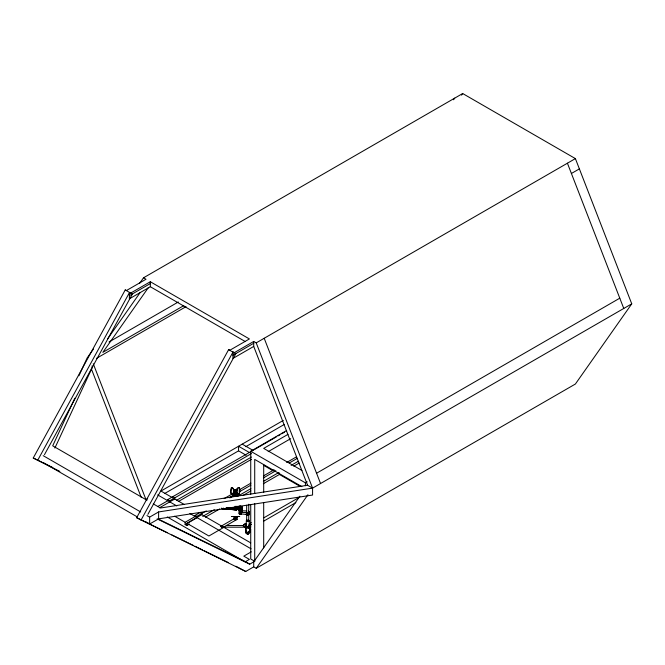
<?xml version="1.0" encoding="UTF-8"?>
<svg xmlns="http://www.w3.org/2000/svg" width="665" height="665" viewBox="0 0 665 665"><rect width="100%" height="100%" fill="white"/><g stroke="black" fill="none" stroke-linecap="round" stroke-linejoin="round"><path stroke-width="1" d="M231.412 516.514L233.523 516.472L231.478 516.555M233.889 519.581L233.889 518.717A1.646 0.956 0 0 1 234.462 517.993M236.516 494.984L237.172 495.974L235.801 496.497L233.789 495.932L233.997 494.594L233.789 495.932L236.516 494.984L237.172 495.974L236.183 494.253M234.363 494.428L234.745 495.284L236.225 495.018L236.582 492.167L235.31 491.576L234.097 492.083L233.964 494.486L234.088 492.74L234.055 493.231M236.707 519.598L236.707 518.609A1.205 0.698 0 0 0 235.543 518.077A1.205 0.698 0 0 0 234.371 518.6L234.371 519.598M239.259 513.821L239.358 510.537A1.305 0.756 0 0 1 239.841 509.506L239.051 510.271L239.358 513.846L239.242 512.939M241.619 513.846C239.566 516.348 238.12 509.772 241.146 510.811A1.305 0.756 0 0 0 241.619 509.781L241.619 510.537L240.489 511.036L239.184 510.155M240.489 514.236L240.489 510.911M241.179 514.145L240.489 513.837L248.968 514.71C249.417 507.403 249.417 516.489 248.81 514.161L249.101 512.723M248.452 512.058L248.444 511.136L249.151 511.884L248.444 512.574L240.489 512.383L241.212 512.299L241.146 510.811A1.305 0.756 0 0 1 239.358 510.529L238.851 508.409M241.212 512.299L241.744 512.008L241.802 510.155M241.744 512.008L241.919 510.213M248.228 513.979L248.968 512.291L249.101 513.563L248.444 512.574C248.984 514.319 247.995 516.323 246.973 514.17L246.457 513.854L246.474 514.76L246.266 513.447M249.807 527.777L245.609 527.777M236.499 492.083L236.399 493.222M236.624 493.447L236.624 494.494L236.541 492.94M249.5 526.971L245.975 527.337L245.626 531.368L245.875 531.011M249.151 513.53C249.475 515.442 247.671 513.131 248.444 515.009L247.713 515.159L247.737 512.657L248.361 515.059L248.943 514.76M245.626 531.368L245.626 532.549L249.782 532.532L249.674 526.746M233.881 490.288C234.836 492.009 233.407 487.985 232.16 487.512L231.229 487.811L231.171 493.613L231.861 494.22L233.565 492.906L233.598 489.24L231.877 487.561C227.621 494.527 234.936 497.428 233.365 488.717M236.283 490.296C237.164 491.601 235.659 488.866 236.225 492.366L235.676 490.579C235.136 490.122 234.155 492.366 234.429 491.468L234.861 491.169M245.659 531.119L245.626 532.549M239.325 493.954C241.079 488.542 238.461 484.577 236.74 490.296L237.438 488.451L238.394 487.644L239.334 487.827L239.325 493.954L238.486 494.195L236.324 492.74L236.208 493.222M234.354 489.756C235.161 490.03 233.141 489.656 236.341 489.881L236.349 490.67M238.91 508.534L239.841 510.72L241.146 510.72L242.21 509.831L242.093 506.963L240.938 506.273L238.893 506.273M229.832 497.91L233.98 495.45L233.997 494.594M234.462 489.814L236.258 489.656L234.363 489.714M234.77 489.939L236.565 489.789M236.341 489.881L233.714 489.773L233.955 490.13M239.358 510.446L239.018 507.952L238.12 509.332L236.59 509.839L222.11 508.9L221.644 508.085M249.392 531.393C251.362 525.807 245.36 528.476 243.34 525.998M241.146 510.72L242.21 509.831L242.276 507.819L241.744 510.687M236.815 490.654L237.322 488.551L236.964 489.615M236.258 490.479L235.842 489.764M234.87 506.406L240.83 506.389L242.093 506.963L242.21 509.831L240.489 510.82L239.018 507.952M234.371 493.222L234.304 492.823M235.784 489.947L236.258 490.188M246.1 525.741L246.333 520.728L247.056 520.072L246.549 521.102L248.344 521.368L249.009 520.72L248.386 520.088L249.084 520.728L249.317 525.749L247.704 526.663L246.316 526.198L246.308 525.284M234.055 492.94L234.097 492.083M249.558 531.011L249.782 532.532M247.322 534.219L246.865 532.574L246.108 532.224M234.038 493.322L234.171 493.804M235.169 490.903L234.92 490.57L235.485 490.87M234.138 491.086L233.881 490.637L234.454 490.612M245.867 532.05L245.892 532.948M245.734 527.52L249.4 527.91L249.782 526.921M248.444 512.574L248.303 513.737L249.151 511.884L249.059 512.432M250.098 525.2L250.339 524.319L249.458 524.028M236.266 492.906L237.147 492.989L236.59 493.081M250.131 525.358L250.156 524.444M234.537 493.937L234.496 494.286A1.18 0.682 0.1 0 0 236.083 494.286L235.56 494.078M246.698 532.956L247.563 534.078L248.652 532.956M234.462 492.782L234.462 491.726L234.296 492.516M236.74 490.296L236.815 489.789L236.607 490.23M236.233 494.428L236.541 493.555M249.259 532.2L247.629 534.286M236.333 493.064L236.366 494.718M235.801 492.482L235.942 491.834L236.707 491.934L236.881 494.477L236.557 493.122L236.848 493.555M248.028 533.962L248.527 532.266L248.145 532.657M250.339 524.319L249.683 524.885M234.122 496.24L233.997 494.984L230.29 497.536M235.676 490.579L235.46 491.094M247.122 533.239L248.286 533.214L248.319 532.316M233.739 493.555C233.905 495.965 232.991 491.477 234.462 491.726M235.593 495.516L235.344 496.414L236.183 495.325L235.801 496.497M230.406 497.495L233.98 495.45L234.329 494.253M245.252 525.367L245.019 524.294L245.967 524.02M248.311 534.086L249.3 532.964M248.527 532.549L247.355 533.505M236.142 491.734L236.2 492.482A1.031 0.84 0 0 0 235.967 491.46A1.031 0.84 0 0 0 234.637 491.452A1.031 0.84 0 0 0 234.404 492.516L234.271 492.067M234.604 496.398L234.92 495.516M249.059 513.006L249.151 511.884M243.382 525.907L244.205 524.294M236.241 492.516L236.308 492.067M243.307 525.782L243.905 524.461L245.56 523.663M246.358 531.136L246.441 531.634M78.902 375.758L87.148 357.978L93.532 348.909M74.804 398.202L52.71 445.816L146.965 500.238M54.879 448.06L92.136 367.77L92.136 365.8M239.051 510.271L239.259 509.806M248.901 514.793L249.059 513.289M237.064 489.249C238.02 488.401 236.033 493.63 238.261 494.078M241.619 510.446L242.093 506.963M240.489 510.82L240.015 509.382L240.938 506.273L238.935 506.298M234.712 493.58L235.294 492.433M232.068 494.153L233.365 493.081M59.825 471.394L33.25 458.01L125.228 289.94L126.45 290.538L146.001 279.25L143.507 277.804L139.517 283.481M37.573 460.504L129.542 292.434L132.476 293.863L44.489 454.644M143.507 277.804L462.682 93.532L575.391 158.603L631.75 303.847L575.391 384.021L256.216 568.301L253.722 566.863L245.742 571.468L136.657 517.711L228.627 349.64L229.849 350.239L249.408 338.951L150.323 281.744L129.376 293.83L129.376 298.818L150.323 286.731L244.944 341.361M140.972 520.205L232.95 352.134L235.876 353.564L147.896 514.344M237.314 493.131L238.735 494.228M246.865 520.429L246.806 521.003L247.696 521.302L248.577 521.036L248.303 520.23M107.531 338.967L140.082 292.658M148.253 287.779L102.859 352.35L183.839 305.601M453.563 99.758L454.702 98.137M461.543 95.153L462.682 93.532M299.89 496.198L253.722 561.875L253.722 566.863M256.216 568.301L307.928 494.735M236.823 517.52L237.388 516.722M249.084 520.728L247.87 521.451M240.83 506.389L242.26 509.082M247.388 532.283L249.408 532.54L245.892 532.623M239.383 493.829L238.444 494.128M239.841 510.72L239.392 509.182L240.83 507.777L242.027 508.434L240.938 507.661L230.722 507.619M236.557 493.33L236.2 493.862L236.407 493.447M247.247 532.665L246.848 532.274L248.028 533.189M129.376 295.659L150.323 283.564M109.018 341.985L178.303 301.985M96.458 358.369L186.042 306.648M253.722 341.444L232.95 353.439L232.95 358.427L253.722 346.432L253.722 341.444L256.216 342.882L312.575 488.127L312.575 495.034L158.611 518.858L149.633 524.037L145.161 521.46M232.95 355.26L253.722 343.265M256.216 342.882L575.391 158.603M571.401 173.49L579.381 168.885M147.663 498.725L146.001 499.681L93.258 363.755M283.307 420.405L160.963 491.044L172.759 497.852M164.529 493.588L238.552 450.853L246.133 455.234M245.784 446.681L284.204 424.494M250.73 494.245L250.73 451.269L286.665 430.529M157.796 506.489L167.771 500.737L167.771 499.581L254.005 449.798M254.894 449.282L276.341 436.897M278.128 435.866L279.915 434.835M281.702 433.804L284.379 432.258M167.771 499.581L169.766 500.737L251.453 453.572M159.558 507.777L174.754 499.008L184.371 504.552M287.953 434.386L263.697 448.393L301.943 470.471M176.541 500.28L251.453 457.03M146.948 515.575L149.633 517.129L158.611 511.942L312.575 488.127L631.75 303.847M178.32 501.551L251.453 459.332M268.195 451.643L290.688 438.651M174.654 516.223L185.136 522.274L195.111 516.522L195.111 515.367L200.099 512.491L201.828 513.488L201.828 514.635L250.713 542.864M224.18 498.584L233.989 492.923M239.342 489.831L250.929 483.139M263.415 475.932L274.121 469.756M286.706 462.483L296.532 456.813M195.111 515.367L196.84 516.364L206.283 510.911M229.475 497.52L234.828 494.436M239.284 491.859L250.88 485.167M263.365 477.96L275.85 470.754M289.325 462.965L297.371 458.326M185.136 522.274L185.136 524.577L186.865 525.574L186.865 523.272L201.828 514.635M185.136 524.577L197.463 517.47M186.865 525.574L189.508 524.053M202.717 516.422L214.313 509.731M237.496 496.348L250.88 488.625M263.365 481.41L278.527 472.657M291.112 465.392L298.261 461.261M205.394 517.187L219.666 508.949M242.85 495.558L250.88 490.928M263.365 483.713L279.416 474.453L300.073 486.373M293.797 466.148L299.159 463.048M241.728 510.629L239.774 510.994L239.068 510.213M220.805 526.397L233.897 518.841M316.565 473.239L619.78 298.178M222.85 527.578L236.707 519.573M223.864 527.353L208.901 535.998L186.865 523.272M250.73 451.269L305.418 482.848L307.213 481.809M249.433 523.613L251.229 522.582M263.905 517.777L298.959 497.536M263.515 521.252L295.875 502.574M251.287 551.834L243.806 556.148L249.408 559.381L245.418 561.684L158.386 519.099M157.148 518.875L249.732 564.178L254.72 561.302L254.72 503.671M239.807 514.145L239.242 513.771M246.457 514.71L247.056 515.059L246.457 513.887L246.407 514.411M250.206 524.602L248.735 524.918M247.696 521.485L246.399 520.728M248.269 532.507L247.056 532.324M245.859 531.676L246.399 531.51M236.615 489.731L235.975 490.08L236.856 489.623M234.604 517.927L236.541 517.727M235.817 509.814L236.59 509.839L222.11 508.9L238.12 509.332L240.83 507.777L226.133 507.919L240.938 507.661L237.189 508.035M223.315 508.06L223.315 508.85L223.922 508.501M233.531 492.981L233.432 488.717M312.575 488.127L307.587 485.251L160.431 508.01L153.249 503.862M246.432 532.407L246.125 532.731L246.117 531.958M245.701 527.678L249.749 527.669M233.797 489.789L234.62 489.881M245.185 524.602L246.682 524.926M221.595 527.195L246.615 527.204M233.814 516.663L237.255 516.663M237.048 516.871L233.59 516.58M233.689 516.722L234.936 516.954M236.15 516.954L237.23 516.954M236.682 517.586L236.607 517.985A1.646 0.956 0 0 1 237.189 518.717L237.189 519.581M234.512 517.802L236.574 517.727M226.391 525.533L243.423 525.533A4.422 2.552 0 0 1 244.363 524.486M248.876 527.162L249.649 527.162M221.595 525.533L222.301 525.533M233.797 490.654L233.598 489.24L233.673 490.471L234.296 490.662M241.528 510.753L246.698 510.953M236.283 490.62L236.732 490.654M223.315 508.85L236.59 509.839M227.846 509.066L234.72 509.639L228.826 509.016M246.865 532.574L247.181 533.313M229.782 509.024L234.662 509.465M226.117 508.168L238.12 509.332M234.645 489.822L233.764 489.648M246.973 515.009L247.713 515.134M246.973 514.17L247.688 514.286M236.25 492.807L237.172 493.039M239.392 509.182L240.015 509.382M248.926 531.468L249.516 531.684M233.116 488.359L233.623 489.639L233.415 488.858M33.25 458.01L52.718 467.537M136.657 517.711L167.248 532.682M171.886 534.951L193.207 545.383M195.069 546.289L202.484 549.922M204.338 550.828L228.444 562.623M235.859 566.256L245.742 571.468M248.984 531.568L249.051 531.136M245.726 524.885L245.019 524.294M249.741 523.613L251.287 524.469M232.426 351.569L234.147 352.566M125.228 289.94L129.542 292.434M228.627 349.64L232.95 352.134M242.21 444.137L253.157 450.463M249.508 452.574L238.552 446.248L238.552 450.853M301.86 486.639L254.72 459.424L254.72 493.38M263.706 465.375L273.315 470.928M249.134 527.977L250.73 528.899L250.73 558.991L254.72 561.302M172.759 496.705L174.754 497.852L174.754 499.008M220.805 526.564L222.559 527.578M157.663 494.893L176.757 505.924M189.866 513.488L251.096 548.841M245.418 561.684L249.732 564.178M167.281 516.954L244.944 561.792M43.183 455.666L140.689 511.967M43.183 462.582L137.106 516.805M236.266 491.659L236.341 491.95M233.856 516.954L234.279 517.536M245.709 532.657L247.056 533.953M241.935 510.271L242.11 508.442L242.21 509.831M248.968 513.887L249.101 514.394M241.935 511.601L241.728 509.806M249.109 525.284L249.317 525.749M567.42 163.208L623.77 308.46M264.196 338.277L320.555 483.522M253.722 346.432L307.587 485.251M91.354 368.817L141.254 497.428M236.674 494.436L236.524 493.787M248.444 511.136L248.644 512.058M243.307 526.215L245.759 527.303L245.826 527.869M236.225 489.689L236.258 490.13L236.258 489.656M234.271 490.504L234.255 489.881M249.101 511.9L249.151 512.757M247.846 533.297L247.879 534.07M247.538 533.297L247.563 534.078M245.235 524.452L245.252 525.217M245.643 523.804L245.651 524.228M249.55 532.1L249.55 532.806M246.017 527.927L246.025 531.393M247.38 533.189L247.388 533.97M305.418 482.848L305.418 485.766M279.416 472.915L279.416 474.453M263.697 464.527L263.697 492.316M263.697 502.607L263.697 547.885M250.73 504.469L250.73 527.478M249.757 527.145L249.757 527.578M249.392 512.316L249.392 513.979M249.317 512.075L249.317 514.22M248.735 504.245L248.735 521.26M246.673 505.25L246.673 512.258M246.673 514.253L246.673 521.26M196.84 516.364L196.84 517.52M169.766 500.737L169.766 501.884M158.611 511.942L158.611 518.858M150.323 281.744L150.323 286.731M149.633 517.129L149.633 524.037M248.361 519.988A1.305 0.756 0 0 1 248.71 521.127A1.305 0.756 0 0 1 246.707 521.127A1.305 0.756 0 0 1 247.056 519.988M236.399 494.419A1.305 0.756 0 0 1 236.108 495.375A1.305 0.756 0 0 1 234.429 495.375A1.305 0.756 0 0 1 234.138 494.419M244.57 524.361A4.422 2.552 0 0 1 245.759 523.87M249.732 523.895A4.422 2.552 0 0 1 250.904 524.394M236.707 519.382A1.305 0.756 0 0 1 235.543 519.797A1.305 0.756 0 0 1 234.371 519.382M249.242 526.83A1.446 0.831 0 0 1 249.059 526.954M235.618 516.871A1.022 0.59 0 0 1 236.075 516.905M235.011 516.905A1.022 0.59 0 0 1 235.393 516.863M236.299 494.677A1.031 0.599 0 0 1 235.277 495.408A1.031 0.599 0 0 1 234.313 494.652M235.809 491.36L234.787 491.369L235.809 491.418M239.658 516.472L237.546 516.472L239.658 516.514M249.392 532.565L246 532.532L249.408 532.54"/></g></svg>
